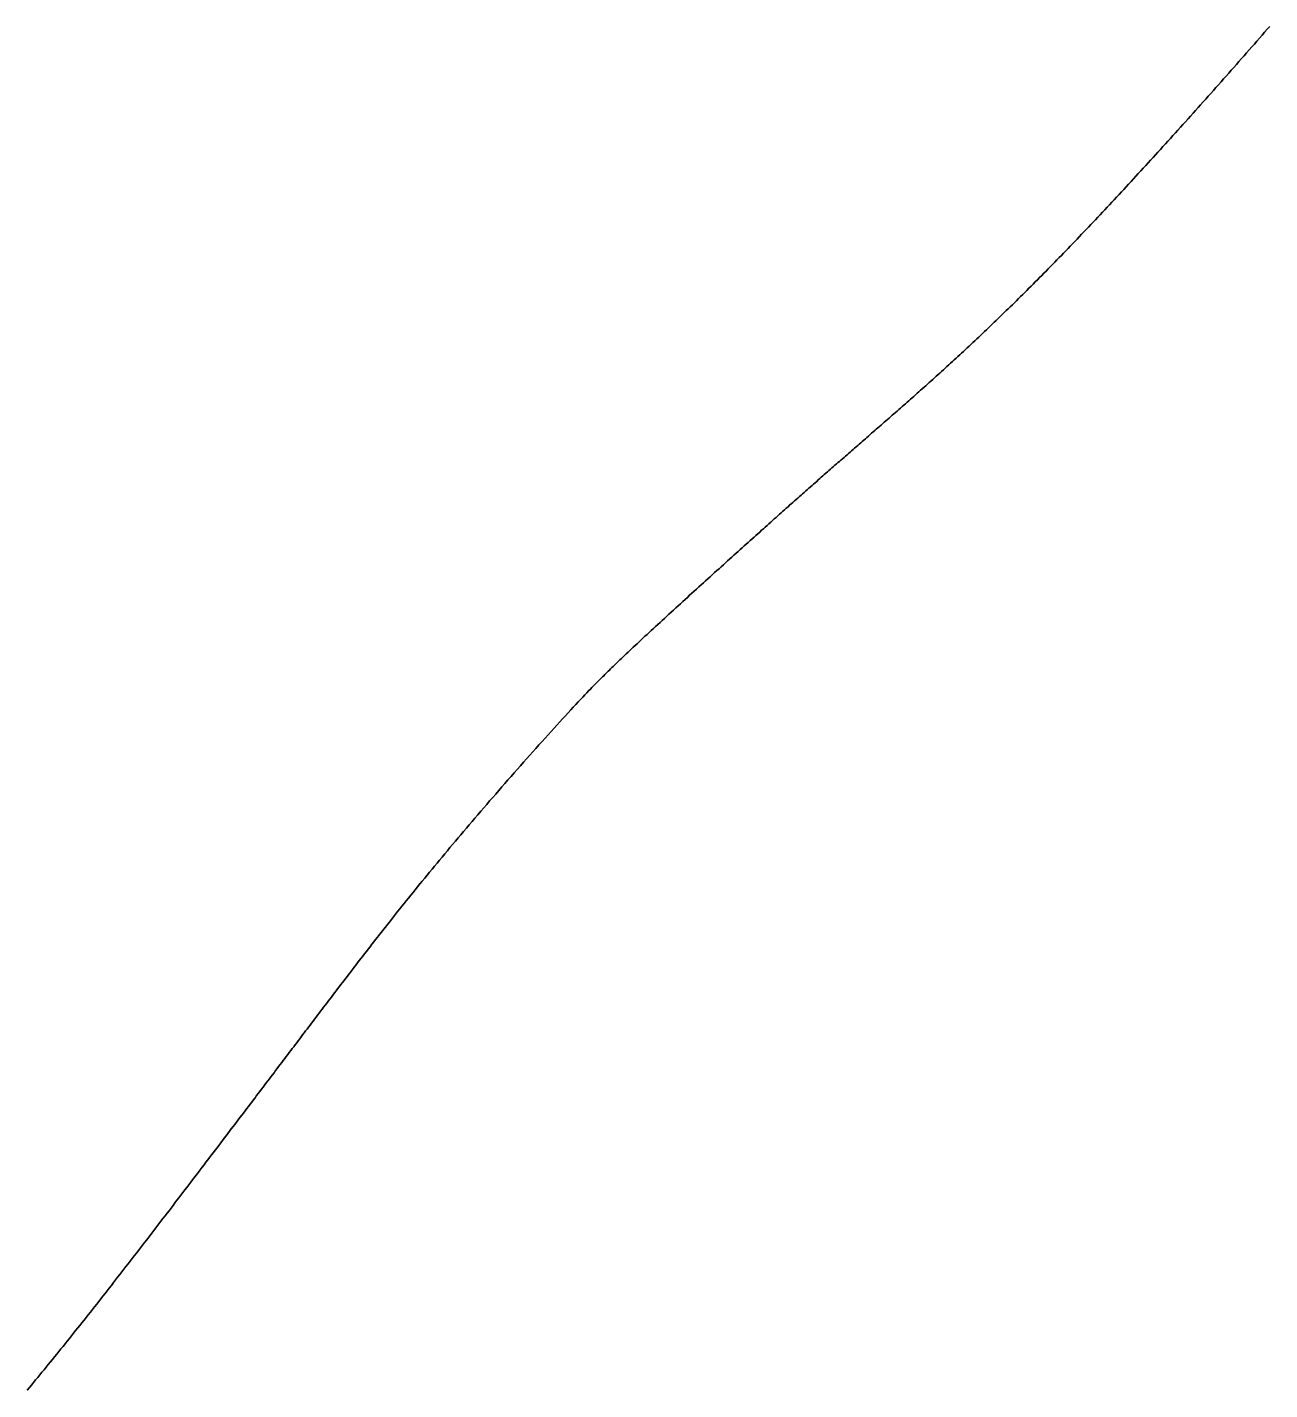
# Model space of a CAD drawing. Header units: inches. Extents: x 130170 to 284068, y 377793 to 804530.
# Drawn here: x 251212.73 to 251255.52, y 752725.9 to 752772.83 of the extents above; entities that cross this region are included whole.
import ezdxf

# ---------------------------------------------------------------- set-up
doc = ezdxf.new("R2010")
doc.units = ezdxf.units.IN
doc.header["$MEASUREMENT"] = 0
doc.layers.add('muni_il', color=7, linetype='Continuous')

msp = doc.modelspace()

# ---------------------------------------------------------------- linework, layer by layer
at = {"layer": 'muni_il'}
for points in [[(251255.516, 752772.856), (251255.427, 752772.755), (251255.339, 752772.653), (251255.25, 752772.552), (251255.162, 752772.451), (251255.074, 752772.349), (251254.985, 752772.248), (251254.897, 752772.147), (251254.808, 752772.047), (251254.72, 752771.946), (251254.632, 752771.845), (251254.543, 752771.745), (251254.455, 752771.644), (251254.367, 752771.544), (251254.279, 752771.444), (251254.19, 752771.344), (251254.102, 752771.244), (251254.014, 752771.144), (251253.926, 752771.045), (251253.838, 752770.945), (251253.75, 752770.846), (251253.662, 752770.747), (251253.574, 752770.648), (251253.487, 752770.549), (251253.399, 752770.451), (251253.311, 752770.352), (251253.224, 752770.254), (251253.136, 752770.156), (251253.049, 752770.058), (251252.962, 752769.961), (251252.875, 752769.863), (251252.788, 752769.766), (251252.701, 752769.669), (251252.614, 752769.572), (251252.527, 752769.476), (251252.441, 752769.38), (251252.354, 752769.284), (251252.268, 752769.188), (251252.181, 752769.092), (251252.095, 752768.997), (251252.009, 752768.902), (251251.924, 752768.807), (251251.838, 752768.713), (251251.752, 752768.619), (251251.667, 752768.525), (251251.582, 752768.431), (251251.497, 752768.338), (251251.412, 752768.245), (251251.327, 752768.152), (251251.243, 752768.059), (251251.158, 752767.967), (251251.074, 752767.875), (251250.99, 752767.784), (251250.906, 752767.693), (251250.823, 752767.602), (251250.739, 752767.511), (251250.656, 752767.421), (251250.573, 752767.331), (251250.49, 752767.242), (251250.407, 752767.153), (251250.325, 752767.064), (251250.243, 752766.975), (251250.161, 752766.887), (251250.079, 752766.8), (251249.998, 752766.712), (251249.916, 752766.625), (251249.835, 752766.539), (251249.754, 752766.453), (251249.674, 752766.367), (251249.593, 752766.281), (251249.513, 752766.196), (251249.433, 752766.111), (251249.353, 752766.027), (251249.274, 752765.943), (251249.195, 752765.86), (251249.116, 752765.777), (251249.037, 752765.694), (251248.958, 752765.612), (251248.88, 752765.53), (251248.802, 752765.448), (251248.724, 752765.367), (251248.647, 752765.287), (251248.57, 752765.207), (251248.493, 752765.127), (251248.416, 752765.047), (251248.339, 752764.969), (251248.263, 752764.89), (251248.187, 752764.812), (251248.112, 752764.734), (251248.036, 752764.657), (251247.961, 752764.58), (251247.886, 752764.504), (251247.811, 752764.428), (251247.737, 752764.352), (251247.663, 752764.277), (251247.589, 752764.202), (251247.515, 752764.128), (251247.442, 752764.054), (251247.369, 752763.98), (251247.296, 752763.908), (251247.223, 752763.835), (251247.151, 752763.763), (251247.079, 752763.691), (251247.007, 752763.62), (251246.936, 752763.549), (251246.864, 752763.478), (251246.793, 752763.408), (251246.722, 752763.338), (251246.652, 752763.269), (251246.582, 752763.2), (251246.512, 752763.132), (251246.442, 752763.064), (251246.372, 752762.996), (251246.303, 752762.929), (251246.234, 752762.862), (251246.165, 752762.795), (251246.097, 752762.729), (251246.029, 752762.663), (251245.961, 752762.598), (251245.893, 752762.533), (251245.825, 752762.469), (251245.758, 752762.405), (251245.691, 752762.341), (251245.624, 752762.277), (251245.558, 752762.214), (251245.492, 752762.152), (251245.425, 752762.089), (251245.36, 752762.027), (251245.294, 752761.966), (251245.229, 752761.905), (251245.164, 752761.844), (251245.099, 752761.783), (251245.034, 752761.723), (251244.97, 752761.663), (251244.906, 752761.604), (251244.842, 752761.545), (251244.778, 752761.486), (251244.714, 752761.428), (251244.651, 752761.369), (251244.588, 752761.311), (251244.525, 752761.254), (251244.463, 752761.197), (251244.401, 752761.14), (251244.338, 752761.083), (251244.277, 752761.027), (251244.215, 752760.971), (251244.153, 752760.915), (251244.092, 752760.86), (251244.031, 752760.805), (251243.97, 752760.75), (251243.91, 752760.695), (251243.849, 752760.641), (251243.789, 752760.587), (251243.729, 752760.534), (251243.669, 752760.48), (251243.61, 752760.427), (251243.551, 752760.374), (251243.491, 752760.321), (251243.432, 752760.269), (251243.374, 752760.217), (251243.315, 752760.165), (251243.257, 752760.113), (251243.199, 752760.062), (251243.141, 752760.01), (251243.083, 752759.959), (251243.025, 752759.909), (251242.968, 752759.858), (251242.911, 752759.808), (251242.854, 752759.758), (251242.797, 752759.707), (251242.741, 752759.658), (251242.684, 752759.608), (251242.628, 752759.559), (251242.572, 752759.51), (251242.516, 752759.461), (251242.46, 752759.412), (251242.405, 752759.364), (251242.349, 752759.315), (251242.294, 752759.267), (251242.239, 752759.219), (251242.184, 752759.171), (251242.13, 752759.123), (251242.075, 752759.076), (251242.021, 752759.028), (251241.967, 752758.981), (251241.912, 752758.934), (251241.859, 752758.886), (251241.805, 752758.84), (251241.751, 752758.793), (251241.698, 752758.746), (251241.644, 752758.7), (251241.591, 752758.653), (251241.538, 752758.607), (251241.485, 752758.561), (251241.432, 752758.514), (251241.379, 752758.468), (251241.326, 752758.422), (251241.273, 752758.376), (251241.221, 752758.331), (251241.168, 752758.285), (251241.116, 752758.239), (251241.064, 752758.193), (251241.011, 752758.148), (251240.959, 752758.102), (251240.907, 752758.057), (251240.855, 752758.011), (251240.803, 752757.965), (251240.75, 752757.92), (251240.698, 752757.874), (251240.646, 752757.829), (251240.594, 752757.783), (251240.542, 752757.738), (251240.49, 752757.692), (251240.438, 752757.646), (251240.386, 752757.6), (251240.334, 752757.555), (251240.282, 752757.509), (251240.229, 752757.463), (251240.177, 752757.417), (251240.124, 752757.371), (251240.072, 752757.324), (251240.019, 752757.278), (251239.966, 752757.232), (251239.914, 752757.185), (251239.861, 752757.138), (251239.807, 752757.091), (251239.754, 752757.044), (251239.701, 752756.997), (251239.647, 752756.949), (251239.593, 752756.902), (251239.539, 752756.854), (251239.484, 752756.806), (251239.43, 752756.757), (251239.375, 752756.709), (251239.32, 752756.66), (251239.265, 752756.611), (251239.209, 752756.561), (251239.153, 752756.512), (251239.097, 752756.462), (251239.04, 752756.411), (251238.983, 752756.361), (251238.926, 752756.31), (251238.868, 752756.259), (251238.81, 752756.207), (251238.752, 752756.155), (251238.693, 752756.102), (251238.634, 752756.05), (251238.574, 752755.997), (251238.514, 752755.943), (251238.454, 752755.889), (251238.393, 752755.834), (251238.331, 752755.779), (251238.269, 752755.724), (251238.207, 752755.668), (251238.144, 752755.612), (251238.081, 752755.555), (251238.017, 752755.498), (251237.952, 752755.44), (251237.887, 752755.382), (251237.822, 752755.323), (251237.756, 752755.264), (251237.689, 752755.204), (251237.622, 752755.144), (251237.555, 752755.083), (251237.486, 752755.022), (251237.418, 752754.96), (251237.348, 752754.897), (251237.278, 752754.834), (251237.208, 752754.771), (251237.137, 752754.707), (251237.065, 752754.643), (251236.993, 752754.578), (251236.921, 752754.512), (251236.847, 752754.446), (251236.774, 752754.379), (251236.7, 752754.312), (251236.625, 752754.245), (251236.55, 752754.177), (251236.474, 752754.109), (251236.398, 752754.04), (251236.322, 752753.971), (251236.245, 752753.901), (251236.168, 752753.831), (251236.09, 752753.76), (251236.012, 752753.69), (251235.934, 752753.619), (251235.855, 752753.547), (251235.776, 752753.476), (251235.697, 752753.404), (251235.618, 752753.332), (251235.539, 752753.26), (251235.46, 752753.187), (251235.38, 752753.115), (251235.301, 752753.042), (251235.222, 752752.97), (251235.142, 752752.898), (251235.063, 752752.825), (251234.984, 752752.753), (251234.905, 752752.681), (251234.827, 752752.609), (251234.749, 752752.537), (251234.671, 752752.466), (251234.594, 752752.395), (251234.518, 752752.324), (251234.441, 752752.254), (251234.366, 752752.185), (251234.291, 752752.116), (251234.218, 752752.048), (251234.145, 752751.98), (251234.073, 752751.913), (251234.001, 752751.847), (251233.931, 752751.782), (251233.862, 752751.718), (251233.795, 752751.655), (251233.728, 752751.593), (251233.663, 752751.532), (251233.599, 752751.472), (251233.536, 752751.413), (251233.475, 752751.356), (251233.416, 752751.3), (251233.357, 752751.245), (251233.301, 752751.191), (251233.246, 752751.139), (251233.192, 752751.088), (251233.14, 752751.039), (251233.09, 752750.99), (251233.041, 752750.943), (251232.993, 752750.898), (251232.947, 752750.853), (251232.903, 752750.81), (251232.859, 752750.768), (251232.817, 752750.727), (251232.776, 752750.686), (251232.735, 752750.647), (251232.696, 752750.608), (251232.657, 752750.569), (251232.618, 752750.53), (251232.579, 752750.491), (251232.54, 752750.452), (251232.5, 752750.412), (251232.459, 752750.371), (251232.416, 752750.329), (251232.271, 752750.183), (251232.176, 752750.086), (251232.121, 752750.03), (251232.061, 752749.968), (251231.997, 752749.901), (251231.929, 752749.829), (251231.857, 752749.752), (251231.781, 752749.671), (251231.701, 752749.587), (251231.618, 752749.498), (251231.533, 752749.406), (251231.444, 752749.311), (251231.353, 752749.212), (251231.26, 752749.111), (251231.165, 752749.007), (251231.068, 752748.901), (251230.969, 752748.792), (251230.868, 752748.682), (251230.767, 752748.57), (251230.664, 752748.456), (251230.56, 752748.341), (251230.455, 752748.224), (251230.35, 752748.107), (251230.244, 752747.988), (251230.137, 752747.869), (251230.03, 752747.749), (251229.923, 752747.628), (251229.816, 752747.508), (251229.709, 752747.386), (251229.602, 752747.265), (251229.495, 752747.143), (251229.388, 752747.022), (251229.281, 752746.9), (251229.175, 752746.779), (251229.07, 752746.658), (251228.964, 752746.537), (251228.86, 752746.416), (251228.756, 752746.296), (251228.652, 752746.177), (251228.549, 752746.058), (251228.447, 752745.939), (251228.346, 752745.821), (251228.245, 752745.704), (251228.146, 752745.587), (251228.047, 752745.471), (251227.948, 752745.356), (251227.851, 752745.241), (251227.755, 752745.127), (251227.659, 752745.014), (251227.565, 752744.902), (251227.471, 752744.791), (251227.378, 752744.68), (251227.286, 752744.57), (251227.195, 752744.461), (251227.105, 752744.353), (251227.015, 752744.246), (251226.927, 752744.139), (251226.839, 752744.034), (251226.753, 752743.929), (251226.667, 752743.825), (251226.582, 752743.722), (251226.498, 752743.62), (251226.415, 752743.518), (251226.333, 752743.418), (251226.252, 752743.318), (251226.171, 752743.219), (251226.092, 752743.121), (251226.013, 752743.024), (251225.935, 752742.927), (251225.858, 752742.831), (251225.781, 752742.737), (251225.706, 752742.643), (251225.631, 752742.549), (251225.557, 752742.457), (251225.484, 752742.365), (251225.411, 752742.274), (251225.34, 752742.184), (251225.269, 752742.094), (251225.198, 752742.006), (251225.129, 752741.918), (251225.06, 752741.831), (251224.992, 752741.744), (251224.924, 752741.658), (251224.857, 752741.573), (251224.791, 752741.488), (251224.725, 752741.405), (251224.661, 752741.321), (251224.596, 752741.239), (251224.532, 752741.157), (251224.469, 752741.076), (251224.407, 752740.995), (251224.344, 752740.915), (251224.283, 752740.836), (251224.222, 752740.757), (251224.162, 752740.679), (251224.102, 752740.601), (251224.042, 752740.523), (251223.983, 752740.447), (251223.925, 752740.371), (251223.867, 752740.295), (251223.809, 752740.22), (251223.752, 752740.145), (251223.695, 752740.071), (251223.638, 752739.997), (251223.582, 752739.924), (251223.527, 752739.851), (251223.471, 752739.779), (251223.416, 752739.706), (251223.362, 752739.635), (251223.307, 752739.563), (251223.253, 752739.492), (251223.2, 752739.421), (251223.146, 752739.351), (251223.093, 752739.281), (251223.04, 752739.211), (251222.987, 752739.142), (251222.934, 752739.072), (251222.882, 752739.003), (251222.83, 752738.934), (251222.778, 752738.866), (251222.726, 752738.797), (251222.674, 752738.729), (251222.622, 752738.661), (251222.571, 752738.592), (251222.52, 752738.525), (251222.468, 752738.457), (251222.417, 752738.389), (251222.366, 752738.321), (251222.315, 752738.254), (251222.263, 752738.186), (251222.212, 752738.119), (251222.161, 752738.051), (251222.11, 752737.983), (251222.059, 752737.916), (251222.008, 752737.848), (251221.956, 752737.78), (251221.905, 752737.713), (251221.854, 752737.645), (251221.802, 752737.577), (251221.751, 752737.509), (251221.699, 752737.44), (251221.647, 752737.372), (251221.595, 752737.303), (251221.543, 752737.235), (251221.491, 752737.166), (251221.438, 752737.097), (251221.386, 752737.027), (251221.333, 752736.958), (251221.28, 752736.888), (251221.227, 752736.818), (251221.174, 752736.747), (251221.12, 752736.677), (251221.067, 752736.606), (251221.013, 752736.535), (251220.958, 752736.463), (251220.904, 752736.391), (251220.849, 752736.319), (251220.794, 752736.247), (251220.739, 752736.174), (251220.683, 752736.101), (251220.628, 752736.027), (251220.572, 752735.954), (251220.515, 752735.879), (251220.459, 752735.805), (251220.402, 752735.73), (251220.345, 752735.655), (251220.287, 752735.579), (251220.229, 752735.503), (251220.171, 752735.426), (251220.113, 752735.35), (251220.054, 752735.272), (251219.995, 752735.195), (251219.936, 752735.117), (251219.877, 752735.038), (251219.817, 752734.959), (251219.756, 752734.88), (251219.696, 752734.801), (251219.635, 752734.72), (251219.574, 752734.64), (251219.512, 752734.559), (251219.451, 752734.478), (251219.389, 752734.397), (251219.326, 752734.315), (251219.264, 752734.232), (251219.201, 752734.149), (251219.138, 752734.066), (251219.074, 752733.983), (251219.01, 752733.899), (251218.946, 752733.815), (251218.882, 752733.73), (251218.817, 752733.645), (251218.752, 752733.56), (251218.687, 752733.474), (251218.621, 752733.388), (251218.556, 752733.302), (251218.49, 752733.215), (251218.423, 752733.129), (251218.357, 752733.041), (251218.29, 752732.954), (251218.223, 752732.866), (251218.156, 752732.778), (251218.088, 752732.69), (251218.021, 752732.601), (251217.953, 752732.512), (251217.885, 752732.423), (251217.816, 752732.333), (251217.748, 752732.244), (251217.679, 752732.154), (251217.61, 752732.064), (251217.541, 752731.974), (251217.472, 752731.883), (251217.402, 752731.792), (251217.333, 752731.702), (251217.263, 752731.611), (251217.193, 752731.519), (251217.123, 752731.428), (251217.053, 752731.337), (251216.982, 752731.245), (251216.912, 752731.153), (251216.841, 752731.061), (251216.77, 752730.97), (251216.699, 752730.878), (251216.628, 752730.785), (251216.557, 752730.693), (251216.486, 752730.601), (251216.415, 752730.509), (251216.343, 752730.416), (251216.272, 752730.324), (251216.2, 752730.232), (251216.128, 752730.139), (251216.057, 752730.047), (251215.985, 752729.954), (251215.913, 752729.862), (251215.841, 752729.769), (251215.769, 752729.677), (251215.697, 752729.585), (251215.625, 752729.492), (251215.553, 752729.4), (251215.481, 752729.308), (251215.408, 752729.215), (251215.336, 752729.123), (251215.264, 752729.031), (251215.192, 752728.939), (251215.119, 752728.847), (251215.047, 752728.755), (251214.974, 752728.663), (251214.902, 752728.572), (251214.83, 752728.48), (251214.757, 752728.389), (251214.685, 752728.297), (251214.612, 752728.206), (251214.54, 752728.115), (251214.467, 752728.024), (251214.395, 752727.933), (251214.322, 752727.843), (251214.25, 752727.752), (251214.178, 752727.662), (251214.105, 752727.571), (251214.033, 752727.481), (251213.96, 752727.391), (251213.888, 752727.301), (251213.815, 752727.212), (251213.743, 752727.122), (251213.67, 752727.033), (251213.598, 752726.943), (251213.525, 752726.854), (251213.453, 752726.765), (251213.381, 752726.677), (251213.308, 752726.588), (251213.236, 752726.5), (251213.163, 752726.411), (251213.091, 752726.323), (251213.018, 752726.236), (251212.946, 752726.148), (251212.873, 752726.06), (251212.801, 752725.973), (251212.728, 752725.886)], [(251212.728, 752725.886), (251212.801, 752725.973), (251212.873, 752726.06), (251212.946, 752726.148), (251213.018, 752726.236), (251213.091, 752726.323), (251213.163, 752726.411), (251213.236, 752726.5), (251213.308, 752726.588), (251213.381, 752726.677), (251213.453, 752726.765), (251213.525, 752726.854), (251213.598, 752726.943), (251213.67, 752727.033), (251213.743, 752727.122), (251213.815, 752727.212), (251213.888, 752727.301), (251213.96, 752727.391), (251214.033, 752727.481), (251214.105, 752727.571), (251214.178, 752727.662), (251214.25, 752727.752), (251214.322, 752727.843), (251214.395, 752727.933), (251214.467, 752728.024), (251214.54, 752728.115), (251214.612, 752728.206), (251214.685, 752728.297), (251214.757, 752728.389), (251214.83, 752728.48), (251214.902, 752728.572), (251214.974, 752728.663), (251215.047, 752728.755), (251215.119, 752728.847), (251215.192, 752728.939), (251215.264, 752729.031), (251215.336, 752729.123), (251215.408, 752729.215), (251215.481, 752729.308), (251215.553, 752729.4), (251215.625, 752729.492), (251215.697, 752729.585), (251215.769, 752729.677), (251215.841, 752729.769), (251215.913, 752729.862), (251215.985, 752729.954), (251216.057, 752730.047), (251216.128, 752730.139), (251216.2, 752730.232), (251216.272, 752730.324), (251216.343, 752730.416), (251216.415, 752730.509), (251216.486, 752730.601), (251216.557, 752730.693), (251216.628, 752730.785), (251216.699, 752730.878), (251216.77, 752730.97), (251216.841, 752731.061), (251216.912, 752731.153), (251216.982, 752731.245), (251217.053, 752731.337), (251217.123, 752731.428), (251217.193, 752731.519), (251217.263, 752731.611), (251217.333, 752731.702), (251217.402, 752731.792), (251217.472, 752731.883), (251217.541, 752731.974), (251217.61, 752732.064), (251217.679, 752732.154), (251217.748, 752732.244), (251217.816, 752732.333), (251217.885, 752732.423), (251217.953, 752732.512), (251218.021, 752732.601), (251218.088, 752732.69), (251218.156, 752732.778), (251218.223, 752732.866), (251218.29, 752732.954), (251218.357, 752733.041), (251218.423, 752733.129), (251218.49, 752733.215), (251218.556, 752733.302), (251218.621, 752733.388), (251218.687, 752733.474), (251218.752, 752733.56), (251218.817, 752733.645), (251218.882, 752733.73), (251218.946, 752733.815), (251219.01, 752733.899), (251219.074, 752733.983), (251219.138, 752734.066), (251219.201, 752734.149), (251219.264, 752734.232), (251219.326, 752734.315), (251219.389, 752734.397), (251219.451, 752734.478), (251219.512, 752734.559), (251219.574, 752734.64), (251219.635, 752734.72), (251219.696, 752734.801), (251219.756, 752734.88), (251219.817, 752734.959), (251219.877, 752735.038), (251219.936, 752735.117), (251219.995, 752735.195), (251220.054, 752735.272), (251220.113, 752735.35), (251220.171, 752735.426), (251220.229, 752735.503), (251220.287, 752735.579), (251220.345, 752735.655), (251220.402, 752735.73), (251220.459, 752735.805), (251220.515, 752735.879), (251220.572, 752735.954), (251220.628, 752736.027), (251220.683, 752736.101), (251220.739, 752736.174), (251220.794, 752736.247), (251220.849, 752736.319), (251220.904, 752736.391), (251220.958, 752736.463), (251221.013, 752736.535), (251221.067, 752736.606), (251221.12, 752736.677), (251221.174, 752736.747), (251221.227, 752736.818), (251221.28, 752736.888), (251221.333, 752736.958), (251221.386, 752737.027), (251221.438, 752737.097), (251221.491, 752737.166), (251221.543, 752737.235), (251221.595, 752737.303), (251221.647, 752737.372), (251221.699, 752737.44), (251221.751, 752737.509), (251221.802, 752737.577), (251221.854, 752737.645), (251221.905, 752737.713), (251221.956, 752737.78), (251222.008, 752737.848), (251222.059, 752737.916), (251222.11, 752737.983), (251222.161, 752738.051), (251222.212, 752738.119), (251222.263, 752738.186), (251222.315, 752738.254), (251222.366, 752738.321), (251222.417, 752738.389), (251222.468, 752738.457), (251222.52, 752738.525), (251222.571, 752738.592), (251222.622, 752738.661), (251222.674, 752738.729), (251222.726, 752738.797), (251222.778, 752738.866), (251222.83, 752738.934), (251222.882, 752739.003), (251222.934, 752739.072), (251222.987, 752739.142), (251223.04, 752739.211), (251223.093, 752739.281), (251223.146, 752739.351), (251223.2, 752739.421), (251223.253, 752739.492), (251223.307, 752739.563), (251223.362, 752739.635), (251223.416, 752739.706), (251223.471, 752739.779), (251223.527, 752739.851), (251223.582, 752739.924), (251223.638, 752739.997), (251223.695, 752740.071), (251223.752, 752740.145), (251223.809, 752740.22), (251223.867, 752740.295), (251223.925, 752740.371), (251223.983, 752740.447), (251224.042, 752740.523), (251224.102, 752740.601), (251224.162, 752740.679), (251224.222, 752740.757), (251224.283, 752740.836), (251224.344, 752740.915), (251224.407, 752740.995), (251224.469, 752741.076), (251224.532, 752741.157), (251224.596, 752741.239), (251224.661, 752741.321), (251224.725, 752741.405), (251224.791, 752741.488), (251224.857, 752741.573), (251224.924, 752741.658), (251224.992, 752741.744), (251225.06, 752741.831), (251225.129, 752741.918), (251225.198, 752742.006), (251225.269, 752742.094), (251225.34, 752742.184), (251225.411, 752742.274), (251225.484, 752742.365), (251225.557, 752742.457), (251225.631, 752742.549), (251225.706, 752742.643), (251225.781, 752742.737), (251225.858, 752742.831), (251225.935, 752742.927), (251226.013, 752743.024), (251226.092, 752743.121), (251226.171, 752743.219), (251226.252, 752743.318), (251226.333, 752743.418), (251226.415, 752743.518), (251226.498, 752743.62), (251226.582, 752743.722), (251226.667, 752743.825), (251226.753, 752743.929), (251226.839, 752744.034), (251226.927, 752744.139), (251227.015, 752744.246), (251227.105, 752744.353), (251227.195, 752744.461), (251227.286, 752744.57), (251227.378, 752744.68), (251227.471, 752744.791), (251227.565, 752744.902), (251227.659, 752745.014), (251227.755, 752745.127), (251227.851, 752745.241), (251227.948, 752745.356), (251228.047, 752745.471), (251228.146, 752745.587), (251228.245, 752745.704), (251228.346, 752745.821), (251228.447, 752745.939), (251228.549, 752746.058), (251228.652, 752746.177), (251228.756, 752746.296), (251228.86, 752746.416), (251228.964, 752746.537), (251229.07, 752746.658), (251229.175, 752746.779), (251229.281, 752746.9), (251229.388, 752747.022), (251229.495, 752747.143), (251229.602, 752747.265), (251229.709, 752747.386), (251229.816, 752747.508), (251229.923, 752747.628), (251230.03, 752747.749), (251230.137, 752747.869), (251230.244, 752747.988), (251230.35, 752748.107), (251230.455, 752748.224), (251230.56, 752748.341), (251230.664, 752748.456), (251230.767, 752748.57), (251230.868, 752748.682), (251230.969, 752748.792), (251231.068, 752748.901), (251231.165, 752749.007), (251231.26, 752749.111), (251231.353, 752749.212), (251231.444, 752749.311), (251231.533, 752749.406), (251231.618, 752749.498), (251231.701, 752749.587), (251231.781, 752749.671), (251231.857, 752749.752), (251231.929, 752749.829), (251231.997, 752749.901), (251232.061, 752749.968), (251232.121, 752750.03), (251232.176, 752750.086), (251232.271, 752750.183), (251232.416, 752750.329), (251232.459, 752750.371), (251232.5, 752750.412), (251232.54, 752750.452), (251232.579, 752750.491), (251232.618, 752750.53), (251232.657, 752750.569), (251232.696, 752750.608), (251232.735, 752750.647), (251232.776, 752750.686), (251232.817, 752750.727), (251232.859, 752750.768), (251232.903, 752750.81), (251232.947, 752750.853), (251232.993, 752750.898), (251233.041, 752750.943), (251233.09, 752750.99), (251233.14, 752751.039), (251233.192, 752751.088), (251233.246, 752751.139), (251233.301, 752751.191), (251233.357, 752751.245), (251233.416, 752751.3), (251233.475, 752751.356), (251233.536, 752751.413), (251233.599, 752751.472), (251233.663, 752751.532), (251233.728, 752751.593), (251233.795, 752751.655), (251233.862, 752751.718), (251233.931, 752751.782), (251234.001, 752751.847), (251234.073, 752751.913), (251234.145, 752751.98), (251234.218, 752752.048), (251234.291, 752752.116), (251234.366, 752752.185), (251234.441, 752752.254), (251234.518, 752752.324), (251234.594, 752752.395), (251234.671, 752752.466), (251234.749, 752752.537), (251234.827, 752752.609), (251234.905, 752752.681), (251234.984, 752752.753), (251235.063, 752752.825), (251235.142, 752752.898), (251235.222, 752752.97), (251235.301, 752753.042), (251235.38, 752753.115), (251235.46, 752753.187), (251235.539, 752753.26), (251235.618, 752753.332), (251235.697, 752753.404), (251235.776, 752753.476), (251235.855, 752753.547), (251235.934, 752753.619), (251236.012, 752753.69), (251236.09, 752753.76), (251236.168, 752753.831), (251236.245, 752753.901), (251236.322, 752753.971), (251236.398, 752754.04), (251236.474, 752754.109), (251236.55, 752754.177), (251236.625, 752754.245), (251236.7, 752754.312), (251236.774, 752754.379), (251236.847, 752754.446), (251236.921, 752754.512), (251236.993, 752754.578), (251237.065, 752754.643), (251237.137, 752754.707), (251237.208, 752754.771), (251237.278, 752754.834), (251237.348, 752754.897), (251237.418, 752754.96), (251237.486, 752755.022), (251237.555, 752755.083), (251237.622, 752755.144), (251237.689, 752755.204), (251237.756, 752755.264), (251237.822, 752755.323), (251237.887, 752755.382), (251237.952, 752755.44), (251238.017, 752755.498), (251238.081, 752755.555), (251238.144, 752755.612), (251238.207, 752755.668), (251238.269, 752755.724), (251238.331, 752755.779), (251238.393, 752755.834), (251238.454, 752755.889), (251238.514, 752755.943), (251238.574, 752755.997), (251238.634, 752756.05), (251238.693, 752756.102), (251238.752, 752756.155), (251238.81, 752756.207), (251238.868, 752756.259), (251238.926, 752756.31), (251238.983, 752756.361), (251239.04, 752756.411), (251239.097, 752756.462), (251239.153, 752756.512), (251239.209, 752756.561), (251239.265, 752756.611), (251239.32, 752756.66), (251239.375, 752756.709), (251239.43, 752756.757), (251239.484, 752756.806), (251239.539, 752756.854), (251239.593, 752756.902), (251239.647, 752756.949), (251239.701, 752756.997), (251239.754, 752757.044), (251239.807, 752757.091), (251239.861, 752757.138), (251239.914, 752757.185), (251239.966, 752757.232), (251240.019, 752757.278), (251240.072, 752757.324), (251240.124, 752757.371), (251240.177, 752757.417), (251240.229, 752757.463), (251240.282, 752757.509), (251240.334, 752757.555), (251240.386, 752757.6), (251240.438, 752757.646), (251240.49, 752757.692), (251240.542, 752757.738), (251240.594, 752757.783), (251240.646, 752757.829), (251240.698, 752757.874), (251240.75, 752757.92), (251240.803, 752757.965), (251240.855, 752758.011), (251240.907, 752758.057), (251240.959, 752758.102), (251241.011, 752758.148), (251241.064, 752758.193), (251241.116, 752758.239), (251241.168, 752758.285), (251241.221, 752758.331), (251241.273, 752758.376), (251241.326, 752758.422), (251241.379, 752758.468), (251241.432, 752758.514), (251241.485, 752758.561), (251241.538, 752758.607), (251241.591, 752758.653), (251241.644, 752758.7), (251241.698, 752758.746), (251241.751, 752758.793), (251241.805, 752758.84), (251241.859, 752758.886), (251241.912, 752758.934), (251241.967, 752758.981), (251242.021, 752759.028), (251242.075, 752759.076), (251242.13, 752759.123), (251242.184, 752759.171), (251242.239, 752759.219), (251242.294, 752759.267), (251242.349, 752759.315), (251242.405, 752759.364), (251242.46, 752759.412), (251242.516, 752759.461), (251242.572, 752759.51), (251242.628, 752759.559), (251242.684, 752759.608), (251242.741, 752759.658), (251242.797, 752759.707), (251242.854, 752759.758), (251242.911, 752759.808), (251242.968, 752759.858), (251243.025, 752759.909), (251243.083, 752759.959), (251243.141, 752760.01), (251243.199, 752760.062), (251243.257, 752760.113), (251243.315, 752760.165), (251243.374, 752760.217), (251243.432, 752760.269), (251243.491, 752760.321), (251243.551, 752760.374), (251243.61, 752760.427), (251243.669, 752760.48), (251243.729, 752760.534), (251243.789, 752760.587), (251243.849, 752760.641), (251243.91, 752760.695), (251243.97, 752760.75), (251244.031, 752760.805), (251244.092, 752760.86), (251244.153, 752760.915), (251244.215, 752760.971), (251244.277, 752761.027), (251244.338, 752761.083), (251244.401, 752761.14), (251244.463, 752761.197), (251244.525, 752761.254), (251244.588, 752761.311), (251244.651, 752761.369), (251244.714, 752761.428), (251244.778, 752761.486), (251244.842, 752761.545), (251244.906, 752761.604), (251244.97, 752761.663), (251245.034, 752761.723), (251245.099, 752761.783), (251245.164, 752761.844), (251245.229, 752761.905), (251245.294, 752761.966), (251245.36, 752762.027), (251245.425, 752762.089), (251245.492, 752762.152), (251245.558, 752762.214), (251245.624, 752762.277), (251245.691, 752762.341), (251245.758, 752762.405), (251245.825, 752762.469), (251245.893, 752762.533), (251245.961, 752762.598), (251246.029, 752762.663), (251246.097, 752762.729), (251246.165, 752762.795), (251246.234, 752762.862), (251246.303, 752762.929), (251246.372, 752762.996), (251246.442, 752763.064), (251246.512, 752763.132), (251246.582, 752763.2), (251246.652, 752763.269), (251246.722, 752763.338), (251246.793, 752763.408), (251246.864, 752763.478), (251246.936, 752763.549), (251247.007, 752763.62), (251247.079, 752763.691), (251247.151, 752763.763), (251247.223, 752763.835), (251247.296, 752763.908), (251247.369, 752763.98), (251247.442, 752764.054), (251247.515, 752764.128), (251247.589, 752764.202), (251247.663, 752764.277), (251247.737, 752764.352), (251247.811, 752764.428), (251247.886, 752764.504), (251247.961, 752764.58), (251248.036, 752764.657), (251248.112, 752764.734), (251248.187, 752764.812), (251248.263, 752764.89), (251248.339, 752764.969), (251248.416, 752765.047), (251248.493, 752765.127), (251248.57, 752765.207), (251248.647, 752765.287), (251248.724, 752765.367), (251248.802, 752765.448), (251248.88, 752765.53), (251248.958, 752765.612), (251249.037, 752765.694), (251249.116, 752765.777), (251249.195, 752765.86), (251249.274, 752765.943), (251249.353, 752766.027), (251249.433, 752766.111), (251249.513, 752766.196), (251249.593, 752766.281), (251249.674, 752766.367), (251249.754, 752766.453), (251249.835, 752766.539), (251249.916, 752766.625), (251249.998, 752766.712), (251250.079, 752766.8), (251250.161, 752766.887), (251250.243, 752766.975), (251250.325, 752767.064), (251250.407, 752767.153), (251250.49, 752767.242), (251250.573, 752767.331), (251250.656, 752767.421), (251250.739, 752767.511), (251250.823, 752767.602), (251250.906, 752767.693), (251250.99, 752767.784), (251251.074, 752767.875), (251251.158, 752767.967), (251251.243, 752768.059), (251251.327, 752768.152), (251251.412, 752768.245), (251251.497, 752768.338), (251251.582, 752768.431), (251251.667, 752768.525), (251251.752, 752768.619), (251251.838, 752768.713), (251251.924, 752768.807), (251252.009, 752768.902), (251252.095, 752768.997), (251252.181, 752769.092), (251252.268, 752769.188), (251252.354, 752769.284), (251252.441, 752769.38), (251252.527, 752769.476), (251252.614, 752769.572), (251252.701, 752769.669), (251252.788, 752769.766), (251252.875, 752769.863), (251252.962, 752769.961), (251253.049, 752770.058), (251253.136, 752770.156), (251253.224, 752770.254), (251253.311, 752770.352), (251253.399, 752770.451), (251253.487, 752770.549), (251253.574, 752770.648), (251253.662, 752770.747), (251253.75, 752770.846), (251253.838, 752770.945), (251253.926, 752771.045), (251254.014, 752771.144), (251254.102, 752771.244), (251254.19, 752771.344), (251254.279, 752771.444), (251254.367, 752771.544), (251254.455, 752771.644), (251254.543, 752771.745), (251254.632, 752771.845), (251254.72, 752771.946), (251254.808, 752772.047), (251254.897, 752772.147), (251254.985, 752772.248), (251255.074, 752772.349), (251255.162, 752772.451), (251255.25, 752772.552), (251255.339, 752772.653), (251255.427, 752772.755), (251255.516, 752772.856)]]:
    msp.add_lwpolyline(points, dxfattribs=at)

doc.saveas('drawing.dxf')
